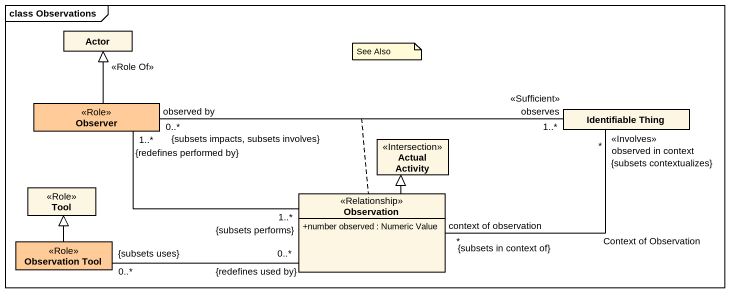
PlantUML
@startuml
mainframe class Observations
hide circle
hide empty members
skinparam classAttributeIconSize 0
class "Actor" as Actor_
class Observer <<Role>> #FFCC99
class "Identifiable Thing" as Identifiable_Thing
class "Actual Activity" as Actual_Activity <<Intersection>>
class Tool <<Role>>
class Observation <<Relationship>> {
  +number observed : Numeric Value
}
class "Observation Tool" as Observation_Tool <<Role>> #FFCC99
Observer -up-|> Actor_ : <<Role Of>>
Observer "observed by\n0..*\n{subsets impacts, subsets involves}" -right- "observes\n1..*\n<<Sufficient>>" Identifiable_Thing
(Observer, Identifiable_Thing) .. Observation
Observation "1..*\n{subsets performs}" -left- "1..*\n{redefines performed by}" Observer
Observation "context of observation\n*\n{subsets in context of}" -right- "observed in context\n<<Involves>>\n*\n{subsets contextualizes}" Identifiable_Thing : Context of Observation
Observation -up-|> Actual_Activity
Observation_Tool -up-|> Tool
Observation_Tool "0..*\n{subsets uses}" -right- "0..*\n{redefines used by}" Observation
note as N1
  See Also
end note
@enduml
